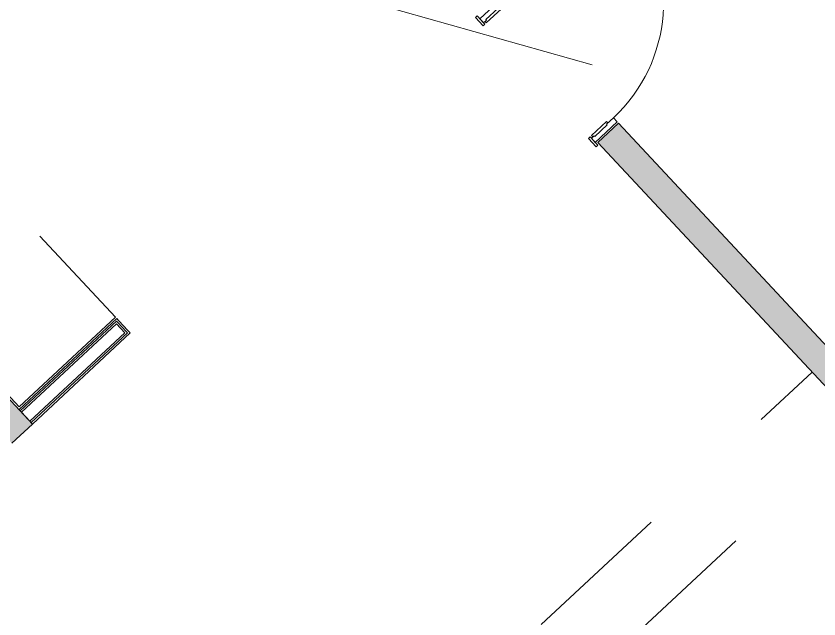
# Model space of a CAD drawing. Header units: millimetres. Extents: x -71377 to 516042, y -145869 to 441446.
# Drawn here: x 209861 to 214130, y 84298 to 87505 of the extents above; entities that cross this region are included whole.
import ezdxf

# ---------------------------------------------------------------- set-up
doc = ezdxf.new("R2010")
doc.units = ezdxf.units.MM
doc.header["$LTSCALE"] = 1000
doc.linetypes.add('_점선_M_', pattern=[3, 1.5, -1.5])
doc.linetypes.add('_점선_S_', pattern=[1.6, 0.8, -0.8])
for name, color, linetype, lineweight in [('A-door', 4, 'Continuous', 5), ('A-door-hdln', 8, 'Continuous', 5), ('A-fnsh', 5, 'Continuous', 5), ('A-fnsh-4', 4, 'Continuous', 5), ('A-furn', 6, 'Continuous', 5), ('A-hat', 251, 'Continuous', 5), ('A-insu', 251, 'Continuous', 5), ('A_cwall', 2, 'Continuous', 5), ('A_fnsh-4', 4, 'Continuous', 5), ('A_furn_HID', 6, '_점선_S_', 5), ('AA_dash_M_', 7, '_점선_M_', 5), ('AA_발코니선', 4, '_점선_S_', 5)]:
    doc.layers.add(name, color=color, linetype=linetype, lineweight=lineweight)

# ---------------------------------------------------------------- blocks, each defined once
blk = doc.blocks.new('세대외여닫이문 - _A_WD_9x23_침실1-V38-지반층 배치도')
at = {"layer": 'A-door'}
for p, q in [((-470, 72), (-410, 72)), ((-470, 60), (-470, 72)), ((-410, 60), (-470, 60)), ((-450, 60), (-420, 60)), ((-450, -100), (-450, 60)), ((-420, 60), (-420, 40)), ((-420, 40), (-420, 50)), ((-420, 50), (-410, 50)), ((-410, 72), (-410, 60)), ((-410, 50), (-410, -60)), ((410, 72), (470, 72)), ((410, 60), (410, 72)), ((470, 60), (410, 60)), ((410, 50), (420, 50)), ((410, -60), (410, 50)), ((420, 60), (450, 60)), ((420, 40), (420, 60)), ((420, 50), (420, 40)), ((450, 60), (450, -100)), ((470, 72), (470, 60)), ((-425, 40), (-425, -50)), ((-420, 40), (-425, 40)), ((-425, 40), (-420, 40)), ((-425, -50), (-425, 40)), ((420, 40), (425, 40)), ((425, 40), (420, 40)), ((425, 40), (425, -50)), ((425, -50), (425, 40)), ((-425, -50), (-420, -50)), ((-420, -50), (-425, -50)), ((-420, -50), (-420, -100)), ((-420, -60), (-420, -50)), ((-410, -60), (-420, -60)), ((420, -60), (410, -60)), ((420, -50), (420, -60)), ((425, -50), (420, -50)), ((420, -50), (425, -50)), ((420, -100), (420, -50)), ((-420, -100), (-450, -100)), ((380.2, -96.5), (306.9, -933.3)), ((420, -100), (346.8, -936.8)), ((380.2, -96.5), (420, -100)), ((450, -100), (420, -100)), ((306.9, -933.3), (346.8, -936.8))]:
    blk.add_line(p, q, dxfattribs=at)
at = {"layer": 'A-door-hdln'}
for p, q in [((-420, 40), (-420, 60)), ((-420, 50), (-420, 40)), ((-410, 50), (-420, 50)), ((420, 50), (410, 50)), ((420, 60), (420, 40)), ((-425, 40), (-420, 40)), ((-420, 40), (-425, 40)), ((425, 40), (420, 40)), ((420, 40), (425, 40)), ((-420, -50), (-425, -50)), ((-425, -50), (-420, -50)), ((-420, -100), (-420, -50)), ((-420, -50), (-420, -60)), ((-420, -60), (-410, -60)), ((410, -60), (420, -60)), ((420, -50), (425, -50)), ((420, -60), (420, -50)), ((420, -50), (420, -100)), ((425, -50), (420, -50)), ((254.1, -848.4), (269.8, -669.1)), ((269.8, -669.1), (289.8, -670.8)), ((289.8, -670.8), (275.8, -830.2)), ((409.3, -681.3), (395.4, -840.7)), ((429.2, -683), (409.3, -681.3)), ((413.5, -862.3), (429.2, -683)), ((304, -852.8), (254.1, -848.4)), ((275.8, -830.2), (305.7, -832.8)), ((302.2, -872.7), (307.4, -812.9)), ((307.4, -812.9), (317.4, -813.8)), ((317.4, -813.8), (312.2, -873.5)), ((357.2, -817.3), (352, -877)), ((367.2, -818.1), (357.2, -817.3)), ((362, -877.9), (367.2, -818.1)), ((395.4, -840.7), (365.5, -838.1)), ((312.2, -873.5), (302.2, -872.7)), ((352, -877), (362, -877.9)), ((363.7, -858), (413.5, -862.3))]:
    blk.add_line(p, q, dxfattribs=at)
blk.add_arc((420, -100), 840, 180, 265, dxfattribs=at)
blk = doc.blocks.new('3D_수납가구 - 점선-2308821-지반층 배치도')
at = {"layer": 'A_furn_HID'}
for p, q in [((0, 2190), (700, 2190)), ((0, 0), (0, 2190)), ((700, 2190), (700, 0)), ((700, 0), (0, 0))]:
    blk.add_line(p, q, dxfattribs=at)
blk = doc.blocks.new('대장2_59A_1층_rvt-8-지반층 배치도')
at = {"layer": 'A-fnsh'}
for p, q in [((-52559.4, -181407.1), (-52545.7, -181421.7)), ((-52501.4, -181469.2), (-52487.8, -181483.9))]:
    blk.add_line(p, q, dxfattribs=at)
at = {"layer": 'A-fnsh-4'}
for p, q in [((-52559.9, -181421.2), (-53071.8, -181898.6)), ((-52553, -181428.5), (-52559.9, -181421.2)), ((-52508.7, -181476.1), (-52553, -181428.5)), ((-52501.9, -181483.4), (-53013.8, -181960.8)), ((-52501.9, -181483.4), (-52508.7, -181476.1))]:
    blk.add_line(p, q, dxfattribs=at)
at = {"layer": 'A-insu'}
blk.add_line((-53065, -181905.9), (-53020.7, -181953.5), dxfattribs=at)
at = {"layer": 'A_fnsh-4'}
for p, q in [((-52559.4, -181407.1), (-53078.6, -181891.3)), ((-52552.6, -181414.4), (-52559.4, -181407.1)), ((-52545.7, -181421.7), (-52552.6, -181414.4)), ((-52501.4, -181469.2), (-52545.7, -181421.7)), ((-52560.4, -181435.3), (-53065, -181905.9)), ((-52516, -181482.9), (-52560.4, -181435.3)), ((-52494.6, -181476.6), (-52501.4, -181469.2)), ((-52516, -181482.9), (-53020.7, -181953.5)), ((-53007, -181968.1), (-52487.8, -181483.9)), ((-52487.8, -181483.9), (-52494.6, -181476.6)), ((-53078.6, -181891.3), (-53071.8, -181898.6)), ((-53071.8, -181898.6), (-53065, -181905.9)), ((-53020.7, -181953.5), (-53013.8, -181960.8)), ((-53013.8, -181960.8), (-53007, -181968.1))]:
    blk.add_line(p, q, dxfattribs=at)
at = {"layer": 'AA_발코니선'}
for p, q in [((-51472.8, -184126.6), (-48861.8, -181691.9)), ((-51023.4, -184227.2), (-48811.1, -182164.1))]:
    blk.add_line(p, q, dxfattribs=at)
at = {"layer": 'A-door-hdln', "rotation": 133.0000012484761}
blk.add_blockref('세대외여닫이문 - _A_WD_9x23_침실1-V38-지반층 배치도', (-50277.9, -180100), dxfattribs=at)
at = {"layer": 'A-furn', "rotation": 43.00000124847619}
blk.add_blockref('3D_수납가구 - 점선-2308821-지반층 배치도', (-53078.1, -181877.2), dxfattribs=at)

msp = doc.modelspace()

# ---------------------------------------------------------------- hatches: boundary and pattern name
at = {"layer": 'A-hat'}
for points in [[(209838.7, 85232.7), (209948.4, 85335), (208335.4, 87064.7), (208225.7, 86962.4), (209056.7, 86071.3)], [(214386.8, 85296.8), (214496.5, 85399.1), (213064.3, 86934.9), (212954.6, 86832.6), (213462.7, 86287.8)]]:
    msp.add_hatch(color=256, dxfattribs=at).paths.add_polyline_path(points)

# ---------------------------------------------------------------- linework, layer by layer
at = {"layer": 'A_cwall'}
for p, q in [((209948.4, 85335), (208335.4, 87064.7)), ((213064.3, 86934.9), (212954.6, 86832.6)), ((214496.5, 85399.1), (213064.3, 86934.9)), ((212954.6, 86832.6), (214386.8, 85296.8)), ((209838.7, 85232.7), (209948.4, 85335))]:
    msp.add_line(p, q, dxfattribs=at)
at = {"layer": 'AA_dash_M_'}
msp.add_line((98889.1, 119466.8), (269876.4, 71153.6), dxfattribs=at)

# ---------------------------------------------------------------- block references
msp.add_blockref('대장2_59A_1층_rvt-8-지반층 배치도', (262955.4, 267303.1))

doc.saveas('drawing.dxf')
